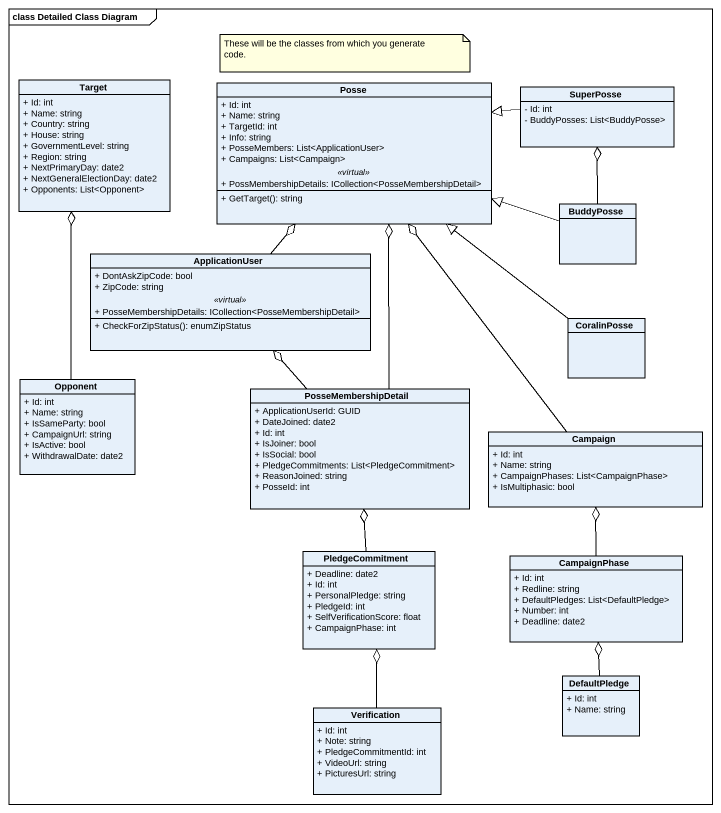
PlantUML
@startuml
mainframe class Detailed Class Diagram
hide circle
hide empty members
skinparam classAttributeIconSize 0
class Target {
  + Id: int
  + Name: string
  + Country: string
  + House: string
  + GovernmentLevel: string
  + Region: string
  + NextPrimaryDay: date2
  + NextGeneralElectionDay: date2
  + Opponents: List<Opponent>
}
class Posse {
  + Id: int
  + Name: string
  + TargetId: int
  + Info: string
  + PosseMembers: List<ApplicationUser>
  + Campaigns: List<Campaign>
  .. <<virtual>> ..
  + PossMembershipDetails: ICollection<PosseMembershipDetail>
  --
  + GetTarget(): string
}
class SuperPosse {
  - Id: int
  - BuddyPosses: List<BuddyPosse>
}
class BuddyPosse
class ApplicationUser {
  + DontAskZipCode: bool
  + ZipCode: string
  .. <<virtual>> ..
  + PosseMembershipDetails: ICollection<PosseMembershipDetail>
  --
  + CheckForZipStatus(): enumZipStatus
}
class CoralinPosse
class Opponent {
  + Id: int
  + Name: string
  + IsSameParty: bool
  + CampaignUrl: string
  + IsActive: bool
  + WithdrawalDate: date2
}
class PosseMembershipDetail {
  + ApplicationUserId: GUID
  + DateJoined: date2
  + Id: int
  + IsJoiner: bool
  + IsSocial: bool
  + PledgeCommitments: List<PledgeCommitment>
  + ReasonJoined: string
  + PosseId: int
}
class Campaign {
  + Id: int
  + Name: string
  + CampaignPhases: List<CampaignPhase>
  + IsMultiphasic: bool
}
class PledgeCommitment {
  + Deadline: date2
  + Id: int
  + PersonalPledge: string
  + PledgeId: int
  + SelfVerificationScore: float
  + CampaignPhase: int
}
class CampaignPhase {
  + Id: int
  + Redline: string
  + DefaultPledges: List<DefaultPledge>
  + Number: int
  + Deadline: date2
}
class DefaultPledge {
  + Id: int
  + Name: string
}
class Verification {
  + Id: int
  + Note: string
  + PledgeCommitmentId: int
  + VideoUrl: string
  + PicturesUrl: string
}
SuperPosse -left-|> Posse
BuddyPosse -left-|> Posse
BuddyPosse -up-o SuperPosse
ApplicationUser -up-o Posse
CoralinPosse -up-|> Posse
Opponent -up-o Target
PosseMembershipDetail -up-o Posse
PosseMembershipDetail -up-o ApplicationUser
Campaign -up-o Posse
PledgeCommitment -up-o PosseMembershipDetail
CampaignPhase -up-o Campaign
DefaultPledge -up-o CampaignPhase
Verification -up-o PledgeCommitment
note as N1
  These will be the classes from which you generate code.
end note
@enduml
